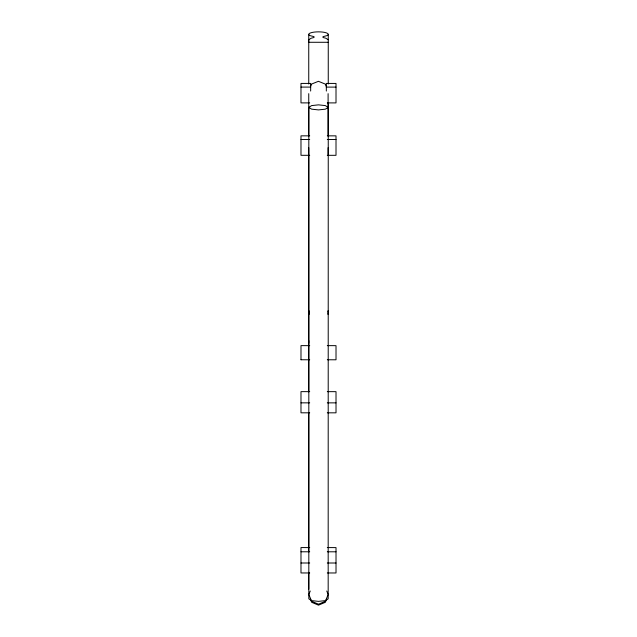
<?xml version="1.0" encoding="UTF-8"?>
<svg xmlns="http://www.w3.org/2000/svg" width="637" height="637" viewBox="0 0 637 637"><rect width="100%" height="100%" fill="white"/><g stroke="black" fill="none" stroke-linecap="round" stroke-linejoin="round"><path stroke-width="0.96" d="M308.746 343.136L308.746 340.62M310.243 591.017L308.826 594.456L311.66 601.336L318.5 604.187L325.348 601.344L328.182 594.464L326.765 591.017M326.765 598.86L325.348 602.299L318.5 605.15L311.66 602.299L310.243 598.852M310.514 86.552L311.581 84.06L318.42 81.313L325.268 84.068L326.335 86.56M308.818 107.382L311.652 105.591L318.5 104.858L325.34 105.599L328.174 107.39L325.34 109.174L318.5 109.906L311.652 109.166L308.818 107.382L308.818 598.836L311.652 600.627L318.5 601.368L325.34 600.627L328.174 598.844L328.254 102.852M328.254 42.289L308.746 42.281L308.746 39.757L311.175 38.212L314.001 37.487L314.001 36.643L310.052 35.624A9.754 2.516 0 0 1 318.5 31.85A9.754 2.516 0 0 1 326.948 35.632L322.999 36.651L322.999 37.487L325.825 38.212L328.254 39.765M300.983 87.094L310.657 87.094M326.335 87.102L336.01 87.102M309.693 102.891L300.983 102.891L300.983 83.423L310.657 83.423L310.657 91.043M327.299 102.899L336.01 102.899L336.01 83.439L326.335 83.431L326.335 91.051M309.693 135.84L300.983 135.84L300.983 155.309L309.693 155.309M327.299 135.848L336.01 135.856L336.01 155.317L327.299 155.317M300.983 139.511L309.693 139.511M327.299 139.519L336.01 139.519M309.701 345.652L300.99 345.62L300.99 359.786M327.307 345.628L336.017 345.66L336.017 359.794L327.307 359.762M300.99 359.754L309.701 359.786M309.693 391.644L300.983 391.636L300.983 412.816L309.693 412.816M327.307 391.651L336.017 391.651L336.017 412.824L327.307 412.824M300.983 402.847L309.693 402.855M327.307 402.863L336.017 402.863M309.701 547.597L300.99 547.557L300.983 572.958L309.693 572.966M327.307 547.573L336.017 547.605L336.017 572.974L327.307 572.966M300.983 551.785L309.693 551.785M327.307 551.793L336.017 551.793M300.983 562.997L309.693 562.997M327.307 563.004L336.017 563.004M328.254 34.374L328.254 84.02M328.103 93.663L328.103 135.896M328.103 147.68L328.103 154.56M308.746 34.366L308.746 84.012M308.746 93.655L308.746 136.071M308.746 147.68L308.746 154.552M308.746 154.942L308.746 391.795M308.746 412.625L308.746 551.467M308.746 572.297L308.746 589.153M328.103 311.007A9.754 9.754 0 0 1 328.103 314.36M308.889 314.352A9.754 9.754 0 0 1 308.889 310.999M328.103 310.832A9.754 9.754 0 0 1 328.103 314.184M308.889 314.176A9.754 9.754 0 0 1 308.889 310.824"/></g></svg>
